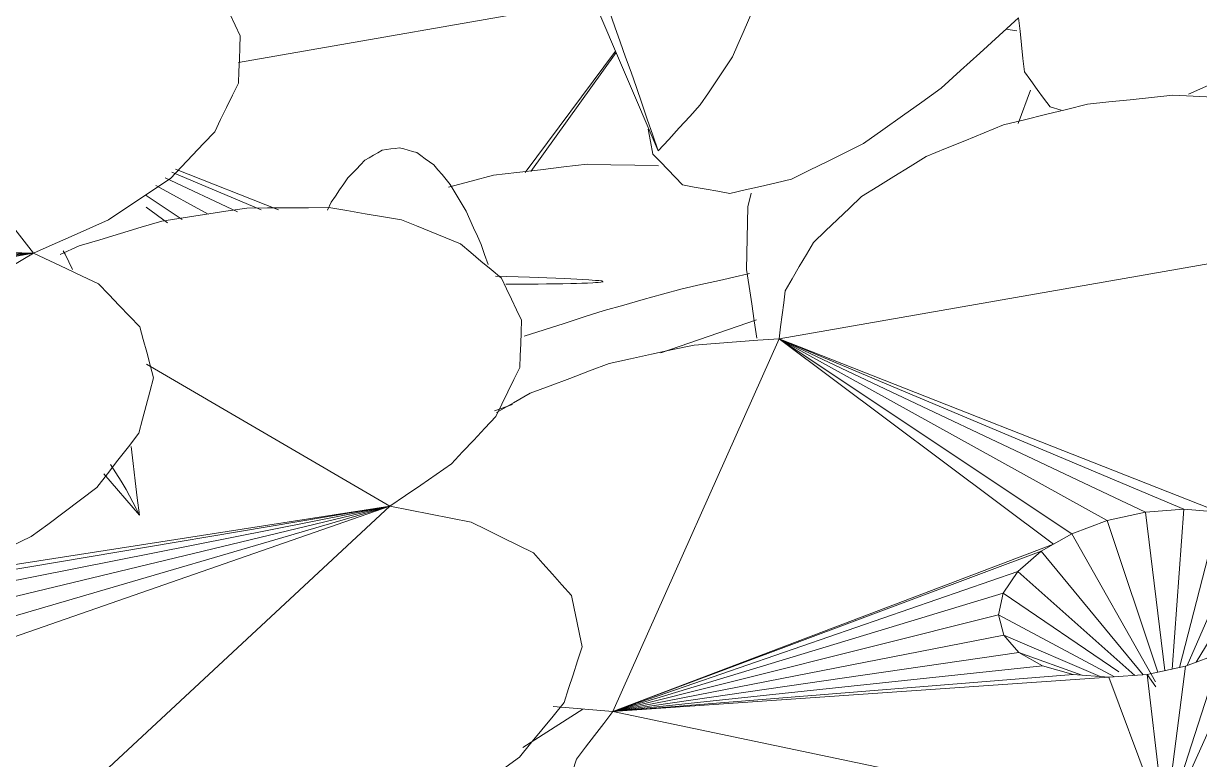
# Model space of a CAD drawing. Header units: metres. Extents: x 10.2 to 20.8, y -0.2 to 6.6.
# Drawn here: x 14.6482 to 14.7141, y 2.6539 to 2.6952 of the extents above; entities that cross this region are included whole.
import ezdxf

# ---------------------------------------------------------------- set-up
doc = ezdxf.new("R2010")
doc.units = ezdxf.units.M
doc.layers.add('Importações nas famílias', color=250, linetype='Continuous', lineweight=5)
doc.layers.add('Vegetação', color=7, linetype='Continuous', lineweight=5)

# ---------------------------------------------------------------- blocks, each defined once
blk = doc.blocks.new('Planta_pergolado_12200 - plantas pergolado_skp_Component_12-V5015-Corte 3')
at = {"layer": 'Importações nas famílias'}
for p, q in [((14.65056, 2.68222), (14.650444, 2.682411)), ((14.650961, 2.681363), (14.65056, 2.68222)), ((14.654708, 2.667597), (14.652715, 2.669904))]:
    blk.add_line(p, q, dxfattribs=at)
at = {"layer": 'Importações nas famílias', "flags": 128}
for points in [[(14.654708, 2.667597), (14.654593, 2.668557), (14.654478, 2.669518), (14.654363, 2.670478), (14.654248, 2.671439)], [(14.653097, 2.670427), (14.653389, 2.669964), (14.65368, 2.669501), (14.653972, 2.669038)], [(14.653972, 2.669038), (14.654156, 2.668678), (14.65434, 2.668317), (14.654524, 2.667957), (14.654708, 2.667597)]]:
    blk.add_lwpolyline(points, dxfattribs=at)
blk = doc.blocks.new('Planta_pergolado_12200 - plantas pergolado_skp_Component_17-V5016-Corte 3')
at = {"layer": 'Importações nas famílias'}
for p, q in [((14.648779, 2.682273), (14.635415, 2.699193)), ((14.623754, 2.682955), (14.648779, 2.682273)), ((14.648779, 2.682273), (14.620345, 2.665391)), ((14.625131, 2.682578), (14.648779, 2.682273)), ((14.626457, 2.681828), (14.648779, 2.682273)), ((14.627296, 2.680851), (14.648779, 2.682273)), ((14.627321, 2.678495), (14.648779, 2.682273)), ((14.627591, 2.679715), (14.648779, 2.682273))]:
    blk.add_line(p, q, dxfattribs=at)
at = {"layer": 'Importações nas famílias', "flags": 128}
for points in [[(14.659216, 2.69686), (14.659503, 2.69626), (14.659789, 2.69566), (14.660076, 2.695061), (14.660362, 2.694461)], [(14.660362, 2.694461), (14.660338, 2.693798), (14.660313, 2.693135), (14.660288, 2.692472), (14.660264, 2.691809)], [(14.660264, 2.691809), (14.65993, 2.691127), (14.659595, 2.690446), (14.659261, 2.689764), (14.658927, 2.689083)], [(14.658927, 2.689083), (14.658306, 2.68843), (14.657685, 2.687776), (14.657064, 2.687123), (14.656443, 2.68647)], [(14.656443, 2.68647), (14.655578, 2.685889), (14.654713, 2.685308), (14.653847, 2.684728), (14.652982, 2.684147)], [(14.652982, 2.684147), (14.651931, 2.683678), (14.65088, 2.68321), (14.649829, 2.682741), (14.648779, 2.682273)], [(14.648779, 2.682273), (14.64969, 2.681842), (14.650601, 2.681412), (14.651512, 2.680981), (14.652423, 2.680551)], [(14.652423, 2.680551), (14.653, 2.679951), (14.653577, 2.679352), (14.654154, 2.678753), (14.654731, 2.678153)], [(14.654731, 2.678153), (14.654925, 2.677437), (14.655119, 2.67672), (14.655313, 2.676003), (14.655507, 2.675286)], [(14.655507, 2.675286), (14.655301, 2.674513), (14.655095, 2.67374), (14.654889, 2.672967), (14.654684, 2.672194)], [(14.654684, 2.672194), (14.654096, 2.67143), (14.653508, 2.670667), (14.65292, 2.669904), (14.652332, 2.66914)], [(14.652332, 2.66914), (14.651412, 2.668452), (14.650492, 2.667764), (14.649572, 2.667075), (14.648652, 2.666387)], [(14.648652, 2.666387), (14.647479, 2.665833), (14.646306, 2.665278), (14.645132, 2.664724), (14.643959, 2.664169)]]:
    blk.add_lwpolyline(points, dxfattribs=at)
blk = doc.blocks.new('Planta_pergolado_12200 - plantas pergolado_skp_Component_16-V5017-Corte 3')
for name in ['Planta_pergolado_12200 - plantas pergolado_skp_Component_17-V5016-Corte 3', 'Planta_pergolado_12200 - plantas pergolado_skp_Component_12-V5015-Corte 3']:
    blk.add_blockref(name, (0, 0))
blk = doc.blocks.new('Planta_pergolado_12200 - plantas pergolado_skp_Component_12-V5018-Corte 3')
at = {"layer": 'Importações nas famílias'}
blk.add_line((14.635196, 2.713755), (14.640539, 2.701218), dxfattribs=at)
at = {"layer": 'Importações nas famílias', "flags": 128}
for points in [[(14.644318, 2.719481), (14.643832, 2.72), (14.643347, 2.720519)], [(14.645664, 2.717154), (14.645327, 2.717736), (14.644991, 2.718318), (14.644654, 2.718899), (14.644318, 2.719481)], [(14.646385, 2.714631), (14.646205, 2.715262), (14.646024, 2.715893), (14.645844, 2.716523), (14.645664, 2.717154)], [(14.646463, 2.71197), (14.646444, 2.712635), (14.646424, 2.7133), (14.646404, 2.713966), (14.646385, 2.714631)], [(14.6361, 2.713601), (14.636382, 2.712859), (14.636663, 2.712117), (14.636944, 2.711374)], [(14.645897, 2.709234), (14.646039, 2.709918), (14.64618, 2.710602), (14.646322, 2.711286), (14.646463, 2.71197)], [(14.636944, 2.711374), (14.637237, 2.710574), (14.63753, 2.709773), (14.637822, 2.708973), (14.638115, 2.708173)], [(14.6447, 2.706488), (14.644999, 2.707174), (14.645299, 2.707861), (14.645598, 2.708547), (14.645897, 2.709234)], [(14.638115, 2.708173), (14.638416, 2.707323), (14.638717, 2.706474), (14.639017, 2.705624), (14.639318, 2.704775)], [(14.6429, 2.703795), (14.64335, 2.704468), (14.6438, 2.705141), (14.64425, 2.705814), (14.6447, 2.706488)], [(14.639318, 2.704775), (14.639623, 2.703886), (14.639929, 2.702997), (14.640234, 2.702108), (14.640539, 2.701218)], [(14.640539, 2.701218), (14.64113, 2.701862), (14.64172, 2.702506)]]:
    blk.add_lwpolyline(points, dxfattribs=at)
blk = doc.blocks.new('Planta_pergolado_12200 - plantas pergolado_skp_Component_12-V5019-Corte 3')
at = {"layer": 'Importações nas famílias'}
blk.add_line((14.687254, 2.712696), (14.680535, 2.713056), dxfattribs=at)
at = {"layer": 'Importações nas famílias', "flags": 128}
for points in [[(14.680554, 2.720097), (14.680136, 2.720172), (14.679717, 2.720246), (14.679299, 2.720321), (14.67888, 2.720395)], [(14.682139, 2.719391), (14.681743, 2.719567), (14.681347, 2.719744), (14.680951, 2.719921), (14.680554, 2.720097)], [(14.683618, 2.718283), (14.683248, 2.71856), (14.682879, 2.718837), (14.682509, 2.719114), (14.682139, 2.719391)], [(14.684973, 2.716786), (14.684634, 2.71716), (14.684295, 2.717534), (14.683956, 2.717908), (14.683618, 2.718283)], [(14.686189, 2.714917), (14.685885, 2.715384), (14.685581, 2.715851), (14.685277, 2.716318), (14.684973, 2.716786)], [(14.687254, 2.712696), (14.686988, 2.713251), (14.686722, 2.713806), (14.686456, 2.714362), (14.686189, 2.714917)], [(14.688868, 2.712198), (14.688465, 2.712323), (14.688061, 2.712447), (14.687658, 2.712572), (14.687254, 2.712696)], [(14.681074, 2.71188), (14.681859, 2.711787), (14.682644, 2.711693)], [(14.689865, 2.711794), (14.689616, 2.711895), (14.689367, 2.711996), (14.689117, 2.712097), (14.688868, 2.712198)], [(14.682644, 2.711693), (14.683311, 2.711626), (14.683978, 2.711559), (14.684645, 2.711492), (14.685312, 2.711425)], [(14.685312, 2.711425), (14.685846, 2.711386), (14.686379, 2.711347), (14.686913, 2.711308), (14.687447, 2.711268)], [(14.687447, 2.711268), (14.687835, 2.711258), (14.688223, 2.711248), (14.688611, 2.711238), (14.688999, 2.711228)], [(14.688999, 2.711228), (14.689232, 2.711246), (14.689465, 2.711265), (14.689698, 2.711284), (14.689931, 2.711303)], [(14.690222, 2.711494), (14.690133, 2.711569), (14.690044, 2.711644), (14.689955, 2.711719), (14.689865, 2.711794)], [(14.689931, 2.711303), (14.690004, 2.711351), (14.690077, 2.711398), (14.69015, 2.711446), (14.690222, 2.711494)]]:
    blk.add_lwpolyline(points, dxfattribs=at)
blk = doc.blocks.new('Planta_pergolado_12200 - plantas pergolado_skp_Component_17-V5020-Corte 3')
at = {"layer": 'Importações nas famílias'}
for p, q in [((14.680181, 2.696444), (14.660266, 2.692957)), ((14.676327, 2.686795), (14.681392, 2.693604)), ((14.681425, 2.693525), (14.676634, 2.686854)), ((14.65652, 2.686809), (14.661527, 2.684699)), ((14.656727, 2.686981), (14.662512, 2.684704)), ((14.660199, 2.684591), (14.656154, 2.686505)), ((14.657105, 2.68416), (14.655093, 2.6855)), ((14.658562, 2.684459), (14.655639, 2.686077)), ((14.656277, 2.683973), (14.655093, 2.684859))]:
    blk.add_line(p, q, dxfattribs=at)
at = {"layer": 'Importações nas famílias', "flags": 128}
for points in [[(14.664591, 2.70384), (14.665787, 2.703964), (14.666983, 2.704087), (14.66818, 2.70421), (14.669376, 2.704333)], [(14.669376, 2.704333), (14.670509, 2.704279), (14.671641, 2.704224), (14.672774, 2.70417), (14.673907, 2.704115)], [(14.673907, 2.704115), (14.674899, 2.703886), (14.675891, 2.703658), (14.676884, 2.703429)], [(14.659879, 2.70267), (14.661057, 2.702963), (14.662235, 2.703255), (14.663413, 2.703548), (14.664591, 2.70384)], [(14.65556, 2.700903), (14.65664, 2.701345), (14.65772, 2.701786), (14.658799, 2.702228), (14.659879, 2.70267)], [(14.653985, 2.699928), (14.654653, 2.700341), (14.65556, 2.700903)]]:
    blk.add_lwpolyline(points, dxfattribs=at)
blk = doc.blocks.new('Planta_pergolado_12200 - plantas pergolado_skp_Component_16-V5021-Corte 3')
for name in ['Planta_pergolado_12200 - plantas pergolado_skp_Component_12-V5018-Corte 3', 'Planta_pergolado_12200 - plantas pergolado_skp_Component_12-V5019-Corte 3', 'Planta_pergolado_12200 - plantas pergolado_skp_Component_17-V5020-Corte 3']:
    blk.add_blockref(name, (0, 0))
blk = doc.blocks.new('Planta_pergolado_12200 - plantas pergolado_skp_Component_12-V5004-Corte 3')
at = {"layer": 'Importações nas famílias'}
blk.add_line((14.675187, 2.790954), (14.685956, 2.765688), dxfattribs=at)
at = {"layer": 'Importações nas famílias', "flags": 128}
for points in [[(14.678927, 2.790295), (14.677992, 2.79046), (14.677057, 2.790625), (14.676122, 2.790789), (14.675187, 2.790954)], [(14.675187, 2.790954), (14.675283, 2.790901), (14.675379, 2.790849), (14.675475, 2.790796), (14.675571, 2.790743)], [(14.675571, 2.790743), (14.675698, 2.790591), (14.675824, 2.790439), (14.67595, 2.790287), (14.676076, 2.790135)], [(14.682326, 2.789236), (14.681476, 2.789501), (14.680626, 2.789766), (14.679777, 2.79003), (14.678927, 2.790295)], [(14.676076, 2.790135), (14.676231, 2.789886), (14.676386, 2.789636), (14.676541, 2.789386), (14.676696, 2.789136)], [(14.676696, 2.789136), (14.676878, 2.788792), (14.677059, 2.788447), (14.677241, 2.788103), (14.677423, 2.787758)], [(14.685305, 2.787802), (14.68456, 2.788161), (14.683816, 2.788519), (14.683071, 2.788878), (14.682326, 2.789236)], [(14.677423, 2.787758), (14.67763, 2.787322), (14.677837, 2.786887), (14.678044, 2.786451), (14.678251, 2.786015)], [(14.687794, 2.786026), (14.687172, 2.78647), (14.686549, 2.786914), (14.685927, 2.787358), (14.685305, 2.787802)], [(14.678251, 2.786015), (14.67848, 2.785493), (14.67871, 2.784971), (14.678939, 2.784449), (14.679169, 2.783927)], [(14.689734, 2.783951), (14.689249, 2.78447), (14.688764, 2.784988), (14.688279, 2.785507), (14.687794, 2.786026)], [(14.679169, 2.783927), (14.679418, 2.783325), (14.679668, 2.782723), (14.679918, 2.78212), (14.680167, 2.781518)], [(14.691081, 2.781624), (14.690744, 2.782205), (14.690408, 2.782787), (14.690071, 2.783369), (14.689734, 2.783951)], [(14.680167, 2.781518), (14.680435, 2.780842), (14.680702, 2.780165), (14.680969, 2.779489), (14.681236, 2.778813)], [(14.691802, 2.7791), (14.691621, 2.779731), (14.691441, 2.780362), (14.691261, 2.780993), (14.691081, 2.781624)], [(14.69188, 2.776439), (14.69186, 2.777105), (14.691841, 2.77777), (14.691821, 2.778435), (14.691802, 2.7791)], [(14.681236, 2.778813), (14.681517, 2.778071), (14.681798, 2.777328), (14.68208, 2.776586), (14.682361, 2.775844)], [(14.691314, 2.773704), (14.691456, 2.774388), (14.691597, 2.775072), (14.691739, 2.775755), (14.69188, 2.776439)], [(14.682361, 2.775844), (14.682654, 2.775043), (14.682947, 2.774243), (14.683239, 2.773443), (14.683532, 2.772642)], [(14.690117, 2.770957), (14.690416, 2.771644), (14.690716, 2.77233), (14.691015, 2.773017), (14.691314, 2.773704)], [(14.683532, 2.772642), (14.683833, 2.771793), (14.684133, 2.770943), (14.684434, 2.770094), (14.684735, 2.769244)], [(14.688317, 2.768264), (14.688767, 2.768937), (14.689217, 2.769611), (14.689667, 2.770284), (14.690117, 2.770957)], [(14.684735, 2.769244), (14.68504, 2.768355), (14.685345, 2.767466), (14.685651, 2.766577), (14.685956, 2.765688)], [(14.685956, 2.765688), (14.686546, 2.766332), (14.687137, 2.766976), (14.687727, 2.76762), (14.688317, 2.768264)]]:
    blk.add_lwpolyline(points, dxfattribs=at)
blk = doc.blocks.new('Planta_pergolado_12200 - plantas pergolado_skp_Component_12-V5046-Corte 3')
at = {"layer": 'Importações nas famílias'}
for p, q in [((14.676189, 2.654564), (14.679548, 2.656725)), ((14.659211, 2.643641), (14.668534, 2.649639))]:
    blk.add_line(p, q, dxfattribs=at)
at = {"layer": 'Importações nas famílias', "flags": 128}
for points in [[(14.675908, 2.650357), (14.676559, 2.650747), (14.677211, 2.651136), (14.677863, 2.651526), (14.678514, 2.651915)], [(14.673011, 2.648849), (14.673735, 2.649226), (14.674459, 2.649603), (14.675183, 2.64998), (14.675908, 2.650357)], [(14.669857, 2.647408), (14.670645, 2.647768), (14.671434, 2.648129), (14.672223, 2.648489), (14.673011, 2.648849)], [(14.660216, 2.647318), (14.660044, 2.64669), (14.659766, 2.645674), (14.659489, 2.644657), (14.659211, 2.643641)], [(14.66648, 2.64605), (14.667324, 2.646389), (14.668168, 2.646729), (14.669013, 2.647069), (14.669857, 2.647408)], [(14.662918, 2.644789), (14.663809, 2.645105), (14.664699, 2.64542), (14.66559, 2.645735), (14.66648, 2.64605)], [(14.659211, 2.643641), (14.660137, 2.643928), (14.661064, 2.644215), (14.661991, 2.644502), (14.662918, 2.644789)]]:
    blk.add_lwpolyline(points, dxfattribs=at)
blk = doc.blocks.new('Planta_pergolado_12200 - plantas pergolado_skp_Component_17-V5047-Corte 3')
at = {"layer": 'Importações nas famílias'}
for p, q in [((14.727239, 2.683904), (14.690546, 2.67748)), ((14.681232, 2.656589), (14.690546, 2.67748)), ((14.711082, 2.667766), (14.690546, 2.67748)), ((14.690546, 2.67748), (14.713228, 2.667924)), ((14.708938, 2.667297), (14.690546, 2.67748)), ((14.706944, 2.66655), (14.690546, 2.67748)), ((14.70592, 2.665966), (14.690546, 2.67748)), ((14.690546, 2.67748), (14.715231, 2.667762)), ((14.708938, 2.667297), (14.711082, 2.667766)), ((14.711082, 2.667766), (14.713228, 2.667924)), ((14.712168, 2.658879), (14.711082, 2.667766)), ((14.712566, 2.658966), (14.713228, 2.667924)), ((14.712975, 2.659056), (14.715231, 2.667762)), ((14.713228, 2.667924), (14.715231, 2.667762)), ((14.706944, 2.66655), (14.708938, 2.667297)), ((14.711775, 2.658793), (14.708938, 2.667297)), ((14.713408, 2.659165), (14.716955, 2.667289)), ((14.70592, 2.665966), (14.706944, 2.66655)), ((14.711638, 2.658251), (14.706944, 2.66655)), ((14.713914, 2.659354), (14.718282, 2.666539)), ((14.681232, 2.656589), (14.70592, 2.665966)), ((14.705235, 2.665575), (14.70592, 2.665966)), ((14.681232, 2.656589), (14.705235, 2.665575)), ((14.703928, 2.66444), (14.705235, 2.665575)), ((14.705235, 2.665575), (14.710957, 2.658646)), ((14.681232, 2.656589), (14.703928, 2.66444)), ((14.703111, 2.663221), (14.703928, 2.66444)), ((14.710473, 2.65861), (14.703928, 2.66444)), ((14.681232, 2.656589), (14.703111, 2.663221)), ((14.702841, 2.662002), (14.703111, 2.663221)), ((14.703111, 2.663221), (14.709588, 2.658808)), ((14.681232, 2.656589), (14.702841, 2.662002)), ((14.703135, 2.660865), (14.702841, 2.662002)), ((14.702841, 2.662002), (14.70934, 2.658527)), ((14.681232, 2.656589), (14.703135, 2.660865)), ((14.708547, 2.658543), (14.703135, 2.660865)), ((14.703471, 2.660474), (14.703135, 2.660865)), ((14.703974, 2.659888), (14.703471, 2.660474)), ((14.717021, 2.660852), (14.712169, 2.650102)), ((14.681232, 2.656589), (14.703974, 2.659888)), ((14.705301, 2.659138), (14.703974, 2.659888)), ((14.703974, 2.659888), (14.70752, 2.658626)), ((14.712169, 2.650102), (14.715312, 2.659878)), ((14.713318, 2.659131), (14.715312, 2.659878)), ((14.681232, 2.656589), (14.705301, 2.659138)), ((14.707025, 2.658666), (14.705301, 2.659138)), ((14.681232, 2.656589), (14.707025, 2.658666)), ((14.709028, 2.658503), (14.681232, 2.656589)), ((14.709028, 2.658503), (14.707025, 2.658666)), ((14.711174, 2.658662), (14.709028, 2.658503)), ((14.709028, 2.658503), (14.712169, 2.650102)), ((14.711605, 2.658756), (14.711174, 2.658662)), ((14.711174, 2.658662), (14.711657, 2.657969)), ((14.711174, 2.658662), (14.712169, 2.650102)), ((14.711605, 2.658756), (14.713318, 2.659131)), ((14.712169, 2.650102), (14.713318, 2.659131)), ((14.681232, 2.656589), (14.712169, 2.650102))]:
    blk.add_line(p, q, dxfattribs=at)
at = {"layer": 'Importações nas famílias', "flags": 128}
for points in [[(14.707828, 2.690631), (14.709024, 2.690755), (14.71022, 2.690878), (14.711416, 2.691001), (14.712612, 2.691124)], [(14.712612, 2.691124), (14.713745, 2.69107), (14.714878, 2.691015), (14.716011, 2.69096), (14.717144, 2.690906)], [(14.703116, 2.689461), (14.704294, 2.689754), (14.705472, 2.690046), (14.70665, 2.690339), (14.707828, 2.690631)], [(14.698797, 2.687694), (14.699877, 2.688135), (14.700956, 2.688577), (14.702036, 2.689019), (14.703116, 2.689461)], [(14.695167, 2.685449), (14.696074, 2.68601), (14.696982, 2.686571), (14.697889, 2.687132), (14.698797, 2.687694)], [(14.692471, 2.68288), (14.693145, 2.683522), (14.693819, 2.684164), (14.694493, 2.684806), (14.695167, 2.685449)], [(14.690895, 2.680162), (14.691289, 2.680841), (14.691683, 2.681521), (14.692077, 2.6822), (14.692471, 2.68288)], [(14.690546, 2.67748), (14.690633, 2.67815), (14.690721, 2.678821), (14.690808, 2.679491), (14.690895, 2.680162)], [(14.681033, 2.676088), (14.682221, 2.676348), (14.683409, 2.676608), (14.684598, 2.676868), (14.685786, 2.677128)], [(14.685786, 2.677128), (14.686976, 2.677216), (14.688166, 2.677304), (14.689356, 2.677392), (14.690546, 2.67748)], [(14.676611, 2.674432), (14.677717, 2.674846), (14.678822, 2.67526), (14.679927, 2.675674), (14.681033, 2.676088)], [(14.674716, 2.673351), (14.675664, 2.673892), (14.676611, 2.674432)], [(14.681232, 2.656589), (14.680121, 2.656679), (14.679011, 2.656769), (14.6779, 2.656859)], [(14.679191, 2.653909), (14.679701, 2.654579), (14.680211, 2.655249), (14.680722, 2.655919), (14.681232, 2.656589)], [(14.678343, 2.65119), (14.678555, 2.651869), (14.678767, 2.652549), (14.678979, 2.653229), (14.679191, 2.653909)]]:
    blk.add_lwpolyline(points, dxfattribs=at)
blk = doc.blocks.new('Planta_pergolado_12200 - plantas pergolado_skp_Component_16-V5048-Corte 3')
for name, p in [('Planta_pergolado_12200 - plantas pergolado_skp_Component_12-V5004-Corte 3', (-0.00218, -0.077679)), ('Planta_pergolado_12200 - plantas pergolado_skp_Component_17-V5047-Corte 3', (0, 0)), ('Planta_pergolado_12200 - plantas pergolado_skp_Component_12-V5046-Corte 3', (0, 0))]:
    blk.add_blockref(name, p)
blk = doc.blocks.new('Planta_pergolado_12200 - plantas pergolado_skp_Component_12-V5056-Corte 3')
at = {"layer": 'Importações nas famílias'}
blk.add_line((14.665462, 2.685133), (14.66524, 2.684693), dxfattribs=at)
at = {"layer": 'Importações nas famílias', "flags": 128}
for points in [[(14.669281, 2.688189), (14.669038, 2.688153), (14.668795, 2.688116), (14.668551, 2.68808), (14.668308, 2.688044)], [(14.670249, 2.687916), (14.670007, 2.687984), (14.669765, 2.688052), (14.669523, 2.688121), (14.669281, 2.688189)], [(14.66734, 2.687481), (14.667102, 2.687237), (14.666864, 2.686994), (14.666626, 2.68675), (14.666388, 2.686507)], [(14.668308, 2.688044), (14.668066, 2.687903), (14.667824, 2.687762), (14.667582, 2.687621), (14.66734, 2.687481)], [(14.671201, 2.687227), (14.670963, 2.687399), (14.670725, 2.687571), (14.670487, 2.687743), (14.670249, 2.687916)], [(14.672126, 2.686129), (14.671895, 2.686403), (14.671664, 2.686678), (14.671432, 2.686952), (14.671201, 2.687227)], [(14.666388, 2.686507), (14.666156, 2.686163), (14.665925, 2.68582), (14.665694, 2.685476), (14.665462, 2.685133)], [(14.673014, 2.684636), (14.672792, 2.685009), (14.67257, 2.685382), (14.672348, 2.685756), (14.672126, 2.686129)], [(14.673855, 2.682763), (14.673645, 2.683231), (14.673434, 2.683699), (14.673224, 2.684167), (14.673014, 2.684636)], [(14.674247, 2.681647), (14.674051, 2.682205), (14.673855, 2.682763)], [(14.674663, 2.680994), (14.675295, 2.680974), (14.675928, 2.680954), (14.676561, 2.680934)], [(14.676561, 2.680934), (14.677054, 2.680915), (14.677546, 2.680896), (14.678039, 2.680877), (14.678532, 2.680858)], [(14.67705, 2.680547), (14.676448, 2.680543), (14.675845, 2.680539), (14.675242, 2.680535)], [(14.67889, 2.680574), (14.67843, 2.680567), (14.67797, 2.680561), (14.67751, 2.680554), (14.67705, 2.680547)], [(14.678532, 2.680858), (14.678874, 2.68084), (14.679215, 2.680822), (14.679556, 2.680804), (14.679898, 2.680786)], [(14.680116, 2.680613), (14.67981, 2.680603), (14.679503, 2.680594), (14.679197, 2.680584), (14.67889, 2.680574)], [(14.679898, 2.680786), (14.68008, 2.680769), (14.680262, 2.680753), (14.680444, 2.680737), (14.680626, 2.68072)], [(14.680699, 2.680662), (14.680554, 2.68065), (14.680408, 2.680638), (14.680262, 2.680625), (14.680116, 2.680613)], [(14.680626, 2.68072), (14.680644, 2.680706), (14.680663, 2.680691), (14.680681, 2.680677), (14.680699, 2.680662)]]:
    blk.add_lwpolyline(points, dxfattribs=at)
blk = doc.blocks.new('Planta_pergolado_12200 - plantas pergolado_skp_Component_16-V5061-Corte 3')
blk.add_blockref('Planta_pergolado_12200 - plantas pergolado_skp_Component_12-V5056-Corte 3', (0, 0))
blk = doc.blocks.new('Planta_pergolado_12200 - plantas pergolado_skp_Component_17-V5065-Corte 3')
at = {"layer": 'Importações nas famílias'}
for p, q in [((14.650279, 2.682193), (14.651326, 2.682682)), ((14.668749, 2.668087), (14.655114, 2.676061)), ((14.642617, 2.663684), (14.668749, 2.668087)), ((14.643156, 2.664109), (14.668749, 2.668087)), ((14.64433, 2.663251), (14.668749, 2.668087)), ((14.645647, 2.662533), (14.668749, 2.668087)), ((14.646478, 2.661579), (14.668749, 2.668087)), ((14.646767, 2.660454), (14.668749, 2.668087)), ((14.668749, 2.668087), (14.647357, 2.64822))]:
    blk.add_line(p, q, dxfattribs=at)
at = {"layer": 'Importações nas famílias', "flags": 128}
for points in [[(14.660738, 2.684808), (14.661884, 2.684815), (14.66303, 2.684821), (14.664175, 2.684827), (14.665321, 2.684833)], [(14.665321, 2.684833), (14.666341, 2.684662), (14.667361, 2.68449), (14.668381, 2.684319), (14.669401, 2.684147)], [(14.655965, 2.684075), (14.657158, 2.684258), (14.658351, 2.684441), (14.659545, 2.684625), (14.660738, 2.684808)], [(14.651326, 2.682682), (14.652486, 2.68303), (14.653645, 2.683378), (14.654805, 2.683726), (14.655965, 2.684075)], [(14.669401, 2.684147), (14.670226, 2.68381), (14.671051, 2.683473), (14.671876, 2.683135), (14.672701, 2.682798)], [(14.672701, 2.682798), (14.673274, 2.682318), (14.673848, 2.681837), (14.674421, 2.681357), (14.674995, 2.680876)], [(14.674995, 2.680876), (14.675277, 2.680286), (14.67556, 2.679695), (14.675843, 2.679105), (14.676126, 2.678514)], [(14.676126, 2.678514), (14.676099, 2.677854), (14.676073, 2.677193), (14.676046, 2.676532), (14.676019, 2.675872)], [(14.676019, 2.675872), (14.675684, 2.675186), (14.675349, 2.674501), (14.675015, 2.673815), (14.67468, 2.67313)], [(14.67468, 2.67313), (14.67406, 2.672466), (14.67344, 2.671802), (14.67282, 2.671138), (14.6722, 2.670474)], [(14.6722, 2.670474), (14.671337, 2.669878), (14.670475, 2.669281), (14.669612, 2.668684), (14.668749, 2.668087)], [(14.668749, 2.668087), (14.669886, 2.667865), (14.671023, 2.667642), (14.67216, 2.66742), (14.673297, 2.667197)], [(14.673297, 2.667197), (14.674169, 2.666768), (14.675041, 2.666338), (14.675914, 2.665909), (14.676786, 2.665479)], [(14.676786, 2.665479), (14.677318, 2.664879), (14.677851, 2.664279), (14.678384, 2.663679), (14.678917, 2.663079)], [(14.678917, 2.663079), (14.679064, 2.662359), (14.679212, 2.66164), (14.67936, 2.660921), (14.679508, 2.660201)], [(14.679508, 2.660201), (14.679258, 2.659424), (14.679008, 2.658647), (14.678759, 2.65787), (14.678509, 2.657093)], [(14.678509, 2.657093), (14.677883, 2.656325), (14.677257, 2.655556), (14.676631, 2.654788), (14.676005, 2.654019)], [(14.676005, 2.654019), (14.675056, 2.653325), (14.674107, 2.652631), (14.673159, 2.651937), (14.67221, 2.651243)]]:
    blk.add_lwpolyline(points, dxfattribs=at)
blk = doc.blocks.new('Planta_pergolado_12200 - plantas pergolado_skp_Component_16-V5066-Corte 3')
blk.add_blockref('Planta_pergolado_12200 - plantas pergolado_skp_Component_17-V5065-Corte 3', (0, 0))
blk = doc.blocks.new('Planta_pergolado_12200 - plantas pergolado_skp_Component_12-V5087-Corte 3')
at = {"layer": 'Importações nas famílias'}
for p, q in [((14.683927, 2.676684), (14.689283, 2.678545)), ((14.674601, 2.673444), (14.67562, 2.673798))]:
    blk.add_line(p, q, dxfattribs=at)
at = {"layer": 'Importações nas famílias', "flags": 128}
for points in [[(14.679797, 2.687265), (14.678486, 2.687111), (14.677174, 2.686957), (14.675862, 2.686803), (14.67455, 2.686649)], [(14.683802, 2.687171), (14.682467, 2.687202), (14.681132, 2.687233), (14.679797, 2.687265)], [(14.67455, 2.686649), (14.673292, 2.686313), (14.672034, 2.685977)], [(14.685114, 2.680277), (14.686164, 2.680514), (14.687213, 2.680752), (14.688263, 2.680989), (14.688896, 2.681132)], [(14.680752, 2.679069), (14.681843, 2.679371), (14.682933, 2.679673), (14.684024, 2.679975), (14.685114, 2.680277)], [(14.676274, 2.677616), (14.677393, 2.67798), (14.678513, 2.678343), (14.679633, 2.678706), (14.680752, 2.679069)]]:
    blk.add_lwpolyline(points, dxfattribs=at)
blk = doc.blocks.new('Planta_pergolado_12200 - plantas pergolado_skp_Component_12-V5088-Corte 3')
at = {"layer": 'Importações nas famílias'}
for p, q in [((14.703863, 2.694744), (14.703256, 2.694824)), ((14.703948, 2.689551), (14.704637, 2.69141)), ((14.688979, 2.685646), (14.688796, 2.684874))]:
    blk.add_line(p, q, dxfattribs=at)
at = {"layer": 'Importações nas famílias', "flags": 128}
for points in [[(14.688796, 2.684874), (14.688777, 2.683996), (14.688758, 2.683119), (14.68874, 2.682241), (14.688721, 2.681364)], [(14.688721, 2.681364), (14.688868, 2.680402), (14.689014, 2.67944), (14.68916, 2.678477), (14.689307, 2.677515)]]:
    blk.add_lwpolyline(points, dxfattribs=at)
blk = doc.blocks.new('Planta_pergolado_12200 - plantas pergolado_skp_Component_17-V5089-Corte 3')
at = {"layer": 'Importações nas famílias'}
blk.add_line((14.706347, 2.6903), (14.705732, 2.690483), dxfattribs=at)
at = {"layer": 'Importações nas famílias', "flags": 128}
for points in [[(14.703971, 2.695476), (14.702885, 2.694486), (14.701798, 2.693496), (14.700712, 2.692507), (14.699625, 2.691517)], [(14.704292, 2.692435), (14.704212, 2.693195), (14.704132, 2.693956), (14.704052, 2.694716), (14.703971, 2.695476)], [(14.705732, 2.690483), (14.705372, 2.690971), (14.705012, 2.691459), (14.704652, 2.691947), (14.704292, 2.692435)], [(14.699625, 2.691517), (14.69854, 2.690744), (14.697455, 2.689972), (14.69637, 2.689199), (14.695285, 2.688427)], [(14.715453, 2.692068), (14.714467, 2.691624), (14.713481, 2.69118)], [(14.683484, 2.687818), (14.683346, 2.688527), (14.683209, 2.689236)], [(14.695285, 2.688427), (14.694276, 2.687924), (14.693266, 2.687422), (14.692257, 2.68692), (14.691247, 2.686417)], [(14.685138, 2.686102), (14.684725, 2.686531), (14.684311, 2.68696), (14.683897, 2.687389), (14.683484, 2.687818)], [(14.691247, 2.686417), (14.690382, 2.686219), (14.689517, 2.68602), (14.688651, 2.685822), (14.687786, 2.685624)], [(14.687786, 2.685624), (14.687124, 2.685743), (14.686462, 2.685863), (14.6858, 2.685982), (14.685138, 2.686102)]]:
    blk.add_lwpolyline(points, dxfattribs=at)
blk = doc.blocks.new('Planta_pergolado_12200 - plantas pergolado_skp_Component_16-V5090-Corte 3')
for name in ['Planta_pergolado_12200 - plantas pergolado_skp_Component_17-V5089-Corte 3', 'Planta_pergolado_12200 - plantas pergolado_skp_Component_12-V5088-Corte 3', 'Planta_pergolado_12200 - plantas pergolado_skp_Component_12-V5087-Corte 3']:
    blk.add_blockref(name, (0, 0))
blk = doc.blocks.new('Planta_pergolado_12200 - plantas pergolado_skp_-V5111-Corte 3')
blk.add_blockref('Planta_pergolado_12200 - plantas pergolado_skp_Component_16-V5090-Corte 3', (0, 0))
blk = doc.blocks.new('Planta_pergolado_12200 - plantas pergolado_skp_-V5112-Corte 3')
for name in ['Planta_pergolado_12200 - plantas pergolado_skp_-V5111-Corte 3', 'Planta_pergolado_12200 - plantas pergolado_skp_Component_16-V5017-Corte 3', 'Planta_pergolado_12200 - plantas pergolado_skp_Component_16-V5021-Corte 3', 'Planta_pergolado_12200 - plantas pergolado_skp_Component_16-V5048-Corte 3', 'Planta_pergolado_12200 - plantas pergolado_skp_Component_16-V5061-Corte 3', 'Planta_pergolado_12200 - plantas pergolado_skp_Component_16-V5066-Corte 3']:
    blk.add_blockref(name, (0, 0))
blk = doc.blocks.new('Planta_pergolado_12200 - plantas pergolado_skp_-V5113-Corte 3')
blk.add_blockref('Planta_pergolado_12200 - plantas pergolado_skp_-V5112-Corte 3', (0, 0))
blk = doc.blocks.new('Planta_pergolado_12200 - Planta_pergolado_12200-V5114-Corte 3')
blk.add_blockref('Planta_pergolado_12200 - plantas pergolado_skp_-V5113-Corte 3', (0, 0))

msp = doc.modelspace()

# ---------------------------------------------------------------- block references
at = {"layer": 'Vegetação', "color": 250}
msp.add_blockref('Planta_pergolado_12200 - Planta_pergolado_12200-V5114-Corte 3', (0, 0), dxfattribs=at)

doc.saveas('drawing.dxf')
